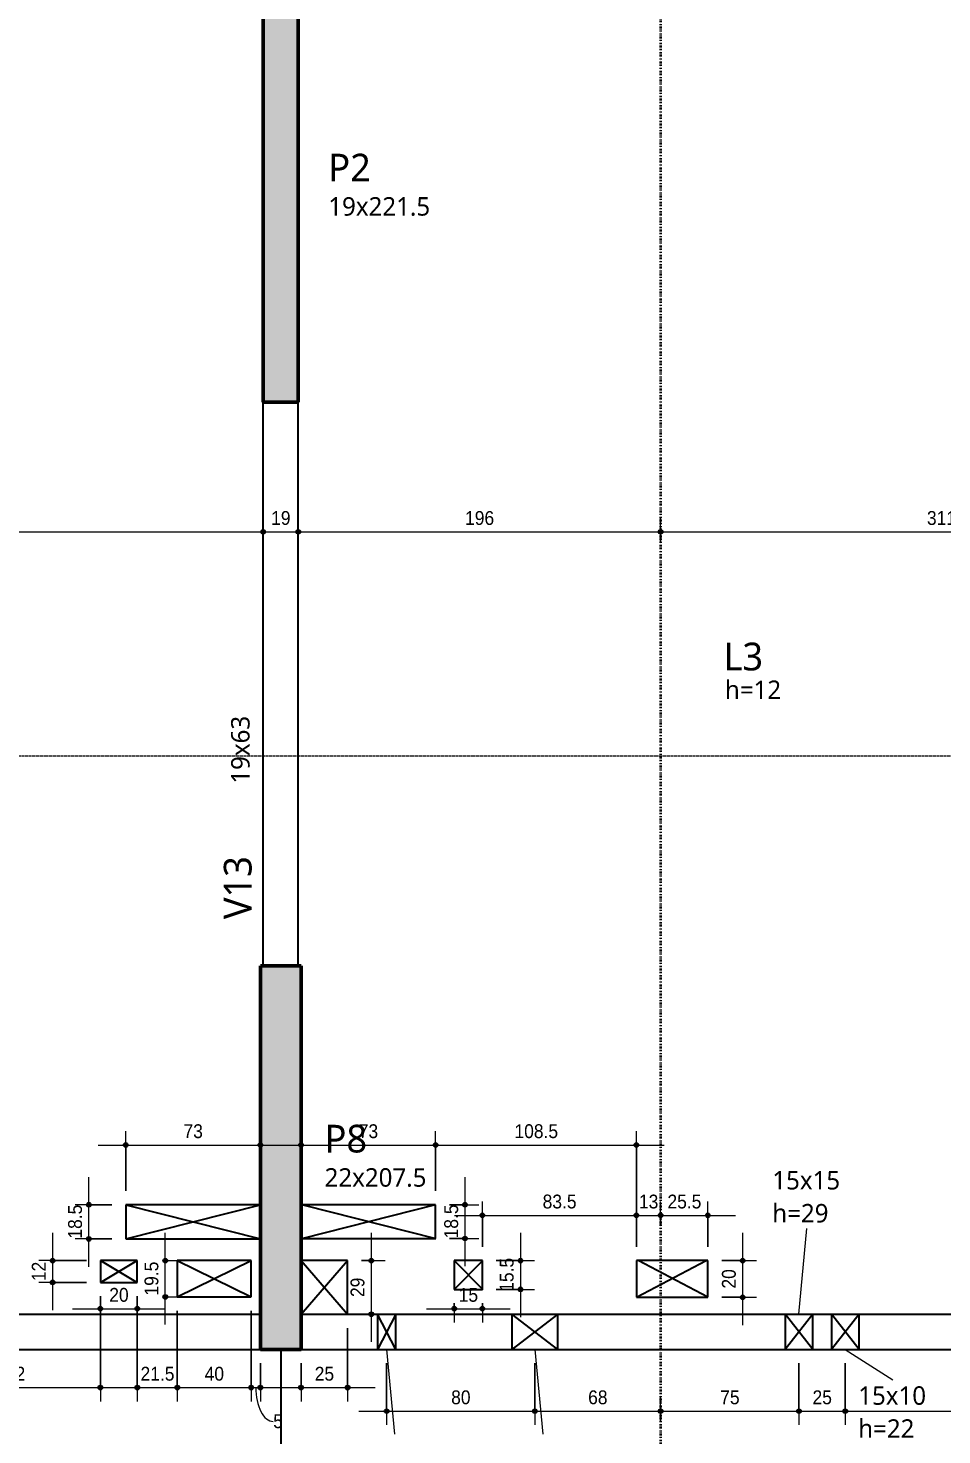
# Model space of a CAD drawing. Header units: centimetres. Extents: x -1984 to 34419, y -3196 to 88064.
# Drawn here: x -1001 to -507, y -73 to 688 of the extents above; entities that cross this region are included whole.
import ezdxf

# ---------------------------------------------------------------- set-up
doc = ezdxf.new("R2010")
doc.units = ezdxf.units.CM
for name, pattern in [('Centro de 6 mm', [1.32, 0.6, -0.24, 0.24, -0.24]), ('Dash dot', [1.5875, 0.635, -0.47625, 0, -0.47625]), ('Traço', [0.635, 0.3175, -0.3175])]:
    doc.linetypes.add(name, pattern=pattern)
for name, color, linetype, lineweight in [('A-ANNO-DIMS', 7, 'Continuous', 9), ('A-ANNO-DIMS-50', 7, 'Continuous', 9), ('A-DETL-THIN', 7, 'Continuous', 25), ('A-FLOR', 7, 'Continuous', 25), ('A-FLOR-IDEN', 7, 'Continuous', 9), ('A-GENM', 7, 'Continuous', 25), ('A-GENM-HDLN', 7, 'Traço', 18), ('A-GENM-IDEN', 7, 'Continuous', 9), ('G-ANNO-SYMB', 7, 'Continuous', 9), ('S-BEAM', 7, 'Continuous', 25), ('S-BEAM-HDLN', 7, 'Traço', 25), ('S-BEAM-IDEN', 7, 'Continuous', 9), ('S-COLS', 7, 'Continuous', 25), ('S-COLS-IDEN', 7, 'Continuous', 9), ('S-GRID', 7, 'Continuous', 9)]:
    doc.layers.add(name, color=color, linetype=linetype, lineweight=lineweight)
doc.styles.add('Arial_1', font='arial.ttf', dxfattribs={"width": 0.9, "height": 7.5})
doc.styles.add('Gadugi', font='gadugi.ttf', dxfattribs={"height": 15})
doc.styles.add('Gadugi_1', font='gadugi.ttf', dxfattribs={"height": 10})
doc.dimstyles.new('PED_1_5mm_ESQ', dxfattribs={"dimscale": 30.48, "dimtxt": 7.651945, "dimasz": 0.328084, "dimexe": 0.246063, "dimexo": 0.246063, "dimgap": 0.049213, "dimtad": 1, "dimdec": 1, "dimrnd": 0.5, "dimdsep": 46, "dimtxsty": 'Arial_1', "dimblk1": 'DOTSMALL', "dimblk2": 'DOTSMALL', "dimsah": 1, "dimcen": 0.09, "dimdle": 0.492126, "dimazin": 0, "dimtfac": 1, "dimtdec": 4, "dimtix": 1, "dimtmove": 0, "dimatfit": 3, "dimfxl": 1, "dimtvp": 1, "dimtolj": 1, "dimtzin": 0, "dimarcsym": 2})
doc.dimstyles.new('PED_1_5mm_ESQ_2', dxfattribs={"dimscale": 30.48, "dimtxt": 7.651945, "dimasz": 0.328084, "dimexe": 0.246063, "dimexo": 0.246063, "dimgap": 0.049213, "dimtad": 1, "dimdec": 1, "dimrnd": 0.5, "dimdsep": 46, "dimtxsty": 'Arial_1', "dimblk1": 'DOTSMALL', "dimblk2": 'DOTSMALL', "dimsah": 1, "dimcen": 0.09, "dimdle": 0.492126, "dimazin": 0, "dimtfac": 1, "dimtdec": 4, "dimtix": 1, "dimtmove": 1, "dimatfit": 3, "dimfxl": 1, "dimtvp": 1, "dimtolj": 1, "dimtzin": 0, "dimarcsym": 2})

# ---------------------------------------------------------------- blocks, each defined once
blk = doc.blocks.new('PED_FURO_RETANGULAR_R04_2020 - 25x15x29-3618377-PL F 001 - FORMA DO 4º PAVIMENTO')
at = {"layer": 'A-GENM-HDLN'}
for p, q in [((-12.5, -9.5), (-12.5, 9.5)), ((-12.49, 9.5), (12.49, -9.5)), ((-12.49, -9.5), (12.49, 9.5)), ((12.5, 9.5), (12.5, -9.5))]:
    blk.add_line(p, q, dxfattribs=at)
blk = doc.blocks.new('PED_FURO_RETANGULAR_R04_2020 - 10x10x22-3536245-PL F 001 - FORMA DO 4º PAVIMENTO')
at = {"layer": 'A-GENM-HDLN'}
for p, q in [((-5, 9.5), (5, -9.5)), ((-5, -9.5), (5, 9.5)), ((-5, -9.5), (-5, 9.5)), ((5, 9.5), (5, -9.5))]:
    blk.add_line(p, q, dxfattribs=at)
blk = doc.blocks.new('PED_FURO_RETANGULAR_R04_2020 - 15x15x29-3491205-PL F 001 - FORMA DO 4º PAVIMENTO')
at = {"layer": 'A-GENM-HDLN'}
for p, q in [((-7.5, 9.5), (7.5, -9.5)), ((-7.5, -9.5), (7.5, 9.5)), ((-7.5, -9.5), (-7.5, 9.5)), ((7.5, 9.5), (7.5, -9.5))]:
    blk.add_line(p, q, dxfattribs=at)
blk = doc.blocks.new('PED_FURO_RETANGULAR_R04_2020 - 15x10x22-3621887-PL F 001 - FORMA DO 4º PAVIMENTO')
at = {"layer": 'A-GENM-HDLN'}
for p, q in [((-7.5, 9.5), (7.5, -9.5)), ((-7.5, -9.5), (7.5, 9.5)), ((-7.5, -9.5), (-7.5, 9.5)), ((7.5, 9.5), (7.5, -9.5))]:
    blk.add_line(p, q, dxfattribs=at)
blk = doc.blocks.new('DIMBLOCK4-PL F 001 - FORMA DO 4º PAVIMENTO')
at = {"layer": 'A-ANNO-DIMS-50'}
h = blk.add_hatch(color=256, dxfattribs=at)
edge = h.paths.add_edge_path(flags=0)
edge.add_arc((-1381.36, 415.54), 1.25, 0, 360)
h = blk.add_hatch(color=256, dxfattribs=at)
edge = h.paths.add_edge_path(flags=0)
edge.add_arc((-873.86, 415.54), 1.25, 0, 360)
for p, q in [((-1381.36, 409.81), (-1381.36, 423.04)), ((-873.86, 409.81), (-873.86, 423.04)), ((-1381.36, 415.54), (-873.86, 415.54)), ((-1381.36, 415.54), (-1381.36, 409.81)), ((-873.86, 415.54), (-873.86, 409.81))]:
    blk.add_line(p, q, dxfattribs=at)
for centre in [(-1381.36, 415.54), (-873.86, 415.54)]:
    blk.add_circle(centre, 1.25, dxfattribs=at)
at = {"layer": 'A-ANNO-DIMS-50', "color": 0, "insert": (-1139.27, 426.78), "char_height": 7.5, "width": 27.9708, "attachment_point": 1, "line_spacing_factor": 0.941778, "style": 'Arial_1'}
blk.add_mtext('507.5', dxfattribs=at)
blk = doc.blocks.new('_DotSmall')
at = {"color": 0, "linetype": 'ByBlock', "const_width": 0.5}
blk.add_lwpolyline([(-0.0625, 0, 1), (0.0625, 0, 1)], format="xyb", close=True, dxfattribs=at)
blk = doc.blocks.new('DIMBLOCK5-PL F 001 - FORMA DO 4º PAVIMENTO')
at = {"layer": 'A-ANNO-DIMS-50'}
h = blk.add_hatch(color=256, dxfattribs=at)
edge = h.paths.add_edge_path(flags=0)
edge.add_arc((-873.86, 415.54), 1.25, 0, 360)
h = blk.add_hatch(color=256, dxfattribs=at)
edge = h.paths.add_edge_path(flags=0)
edge.add_arc((-854.86, 415.54), 1.25, 0, 360)
for p, q in [((-873.86, 409.81), (-873.86, 423.04)), ((-854.86, 409.81), (-854.86, 423.04)), ((-873.86, 415.54), (-854.86, 415.54)), ((-873.86, 415.54), (-873.86, 409.81)), ((-854.86, 415.54), (-854.86, 409.81))]:
    blk.add_line(p, q, dxfattribs=at)
for centre in [(-873.86, 415.54), (-854.86, 415.54)]:
    blk.add_circle(centre, 1.25, dxfattribs=at)
at = {"layer": 'A-ANNO-DIMS-50', "color": 0, "insert": (-869.54, 426.78), "char_height": 7.5, "width": 12.4315, "attachment_point": 1, "line_spacing_factor": 0.941778, "style": 'Arial_1'}
blk.add_mtext('19', dxfattribs=at)
blk = doc.blocks.new('DIMBLOCK6-PL F 001 - FORMA DO 4º PAVIMENTO')
at = {"layer": 'A-ANNO-DIMS-50'}
h = blk.add_hatch(color=256, dxfattribs=at)
edge = h.paths.add_edge_path(flags=0)
edge.add_arc((-854.86, 415.54), 1.25, 0, 360)
h = blk.add_hatch(color=256, dxfattribs=at)
edge = h.paths.add_edge_path(flags=0)
edge.add_arc((-658.86, 415.54), 1.25, 0, 360)
for p, q in [((-854.86, 409.81), (-854.86, 423.04)), ((-658.86, 409.81), (-658.86, 423.04)), ((-854.86, 415.54), (-658.86, 415.54)), ((-854.86, 415.54), (-854.86, 409.81)), ((-658.86, 415.54), (-658.86, 409.81))]:
    blk.add_line(p, q, dxfattribs=at)
for centre in [(-854.86, 415.54), (-658.86, 415.54)]:
    blk.add_circle(centre, 1.25, dxfattribs=at)
at = {"layer": 'A-ANNO-DIMS-50', "color": 0, "insert": (-764.63, 426.78), "char_height": 7.5, "width": 18.6472, "attachment_point": 1, "line_spacing_factor": 0.941778, "style": 'Arial_1'}
blk.add_mtext('196', dxfattribs=at)
blk = doc.blocks.new('DIMBLOCK7-PL F 001 - FORMA DO 4º PAVIMENTO')
at = {"layer": 'A-ANNO-DIMS-50'}
h = blk.add_hatch(color=256, dxfattribs=at)
edge = h.paths.add_edge_path(flags=0)
edge.add_arc((-658.86, 415.54), 1.25, 0, 360)
h = blk.add_hatch(color=256, dxfattribs=at)
edge = h.paths.add_edge_path(flags=0)
edge.add_arc((-347.36, 415.54), 1.25, 0, 360)
for p, q in [((-658.86, 409.81), (-658.86, 423.04)), ((-347.36, 409.81), (-347.36, 423.04)), ((-658.86, 415.54), (-347.36, 415.54)), ((-658.86, 415.54), (-658.86, 409.81)), ((-347.36, 415.54), (-347.36, 409.81))]:
    blk.add_line(p, q, dxfattribs=at)
for centre in [(-658.86, 415.54), (-347.36, 415.54)]:
    blk.add_circle(centre, 1.25, dxfattribs=at)
at = {"layer": 'A-ANNO-DIMS-50', "color": 0, "insert": (-514.77, 426.78), "char_height": 7.5, "width": 27.9708, "attachment_point": 1, "line_spacing_factor": 0.941778, "style": 'Arial_1'}
blk.add_mtext('311.5', dxfattribs=at)
blk = doc.blocks.new('DIMBLOCK76-PL F 001 - FORMA DO 4º PAVIMENTO')
at = {"layer": 'A-ANNO-DIMS-50'}
h = blk.add_hatch(color=256, dxfattribs=at)
edge = h.paths.add_edge_path(flags=0)
edge.add_arc((-948.18, 83.7), 1.25, 0, 360)
h = blk.add_hatch(color=256, dxfattribs=at)
edge = h.paths.add_edge_path(flags=0)
edge.add_arc((-875.36, 83.7), 1.25, 0, 360)
for p, q in [((-948.18, 58.87), (-948.18, 91.2)), ((-875.36, 77.97), (-875.36, 91.2)), ((-963.18, 83.7), (-860.36, 83.7)), ((-948.18, 83.7), (-948.18, 58.87)), ((-875.36, 83.7), (-875.36, 77.97))]:
    blk.add_line(p, q, dxfattribs=at)
for centre in [(-948.18, 83.7), (-875.36, 83.7)]:
    blk.add_circle(centre, 1.25, dxfattribs=at)
at = {"layer": 'A-ANNO-DIMS-50', "color": 0, "insert": (-916.95, 94.94), "char_height": 7.5, "width": 12.4315, "attachment_point": 1, "line_spacing_factor": 0.941778, "style": 'Arial_1'}
blk.add_mtext('73', dxfattribs=at)
blk = doc.blocks.new('DIMBLOCK77-PL F 001 - FORMA DO 4º PAVIMENTO')
at = {"layer": 'A-ANNO-DIMS-50'}
h = blk.add_hatch(color=256, dxfattribs=at)
edge = h.paths.add_edge_path(flags=0)
edge.add_arc((-968.15, 51.37), 1.25, 0, 360)
h = blk.add_hatch(color=256, dxfattribs=at)
edge = h.paths.add_edge_path(flags=0)
edge.add_arc((-968.15, 32.87), 1.25, 0, 360)
for p, q in [((-968.15, 17.87), (-968.15, 66.37)), ((-955.68, 51.37), (-975.65, 51.37)), ((-968.15, 51.37), (-955.68, 51.37)), ((-955.68, 32.87), (-975.65, 32.87)), ((-968.15, 32.87), (-955.68, 32.87))]:
    blk.add_line(p, q, dxfattribs=at)
for centre in [(-968.15, 51.37), (-968.15, 32.87)]:
    blk.add_circle(centre, 1.25, dxfattribs=at)
at = {"layer": 'A-ANNO-DIMS-50', "color": 0, "insert": (-979.38, 33.05), "char_height": 7.5, "width": 21.7551, "attachment_point": 1, "rotation": 90, "line_spacing_factor": 0.941778, "style": 'Arial_1'}
blk.add_mtext('18.5', dxfattribs=at)
blk = doc.blocks.new('DIMBLOCK78-PL F 001 - FORMA DO 4º PAVIMENTO')
at = {"layer": 'A-ANNO-DIMS-50'}
h = blk.add_hatch(color=256, dxfattribs=at)
edge = h.paths.add_edge_path(flags=0)
edge.add_arc((-920.3, -47.56), 1.25, 0, 360)
h = blk.add_hatch(color=256, dxfattribs=at)
edge = h.paths.add_edge_path(flags=0)
edge.add_arc((-880.36, -47.56), 1.25, 0, 360)
for p, q in [((-920.3, -6.01), (-920.3, -55.06)), ((-920.3, -47.56), (-920.3, -6.01)), ((-880.36, -6.01), (-880.36, -55.06)), ((-880.36, -47.56), (-880.36, -6.01)), ((-935.3, -47.56), (-865.36, -47.56))]:
    blk.add_line(p, q, dxfattribs=at)
for centre in [(-920.3, -47.56), (-880.36, -47.56)]:
    blk.add_circle(centre, 1.25, dxfattribs=at)
at = {"layer": 'A-ANNO-DIMS-50', "color": 0, "insert": (-905.51, -36.32), "char_height": 7.5, "width": 12.4315, "attachment_point": 1, "line_spacing_factor": 0.941778, "style": 'Arial_1'}
blk.add_mtext('40', dxfattribs=at)
blk = doc.blocks.new('DIMBLOCK79-PL F 001 - FORMA DO 4º PAVIMENTO')
at = {"layer": 'A-ANNO-DIMS-50'}
h = blk.add_hatch(color=256, dxfattribs=at)
edge = h.paths.add_edge_path(flags=0)
edge.add_arc((-926.82, 21.12), 1.25, 0, 360)
h = blk.add_hatch(color=256, dxfattribs=at)
edge = h.paths.add_edge_path(flags=0)
edge.add_arc((-926.82, 1.49), 1.25, 0, 360)
for p, q in [((-926.82, -13.51), (-926.82, 36.12)), ((-927.8, 21.12), (-919.32, 21.12)), ((-926.82, 21.12), (-927.8, 21.12)), ((-927.8, 1.49), (-919.32, 1.49)), ((-926.82, 1.49), (-927.8, 1.49))]:
    blk.add_line(p, q, dxfattribs=at)
for centre in [(-926.82, 21.12), (-926.82, 1.49)]:
    blk.add_circle(centre, 1.25, dxfattribs=at)
at = {"layer": 'A-ANNO-DIMS-50', "color": 0, "insert": (-938.05, 2.24), "char_height": 7.5, "width": 21.7551, "attachment_point": 1, "rotation": 90, "line_spacing_factor": 0.941778, "style": 'Arial_1'}
blk.add_mtext('19.5', dxfattribs=at)
blk = doc.blocks.new('DIMBLOCK80-PL F 001 - FORMA DO 4º PAVIMENTO')
at = {"layer": 'A-ANNO-DIMS-50'}
h = blk.add_hatch(color=256, dxfattribs=at)
edge = h.paths.add_edge_path(flags=0)
edge.add_arc((-961.94, -4.87), 1.25, 0, 360)
h = blk.add_hatch(color=256, dxfattribs=at)
edge = h.paths.add_edge_path(flags=0)
edge.add_arc((-941.95, -4.87), 1.25, 0, 360)
for p, q in [((-961.94, 1.83), (-961.94, -12.37)), ((-961.94, -4.87), (-961.94, 1.83)), ((-941.95, 1.83), (-941.95, -12.37)), ((-941.95, -4.87), (-941.95, 1.83)), ((-976.94, -4.87), (-926.95, -4.87))]:
    blk.add_line(p, q, dxfattribs=at)
for centre in [(-961.94, -4.87), (-941.95, -4.87)]:
    blk.add_circle(centre, 1.25, dxfattribs=at)
at = {"layer": 'A-ANNO-DIMS-50', "color": 0, "insert": (-957.12, 6.37), "char_height": 7.5, "width": 12.4315, "attachment_point": 1, "line_spacing_factor": 0.941778, "style": 'Arial_1'}
blk.add_mtext('20', dxfattribs=at)
blk = doc.blocks.new('DIMBLOCK81-PL F 001 - FORMA DO 4º PAVIMENTO')
at = {"layer": 'A-ANNO-DIMS-50'}
h = blk.add_hatch(color=256, dxfattribs=at)
edge = h.paths.add_edge_path(flags=0)
edge.add_arc((-987.77, 21.12), 1.25, 0, 360)
h = blk.add_hatch(color=256, dxfattribs=at)
edge = h.paths.add_edge_path(flags=0)
edge.add_arc((-987.77, 9.33), 1.25, 0, 360)
for p, q in [((-987.77, 36.12), (-987.77, -5.67)), ((-969.44, 21.12), (-995.27, 21.12)), ((-987.77, 21.12), (-969.44, 21.12)), ((-969.44, 9.33), (-995.27, 9.33)), ((-987.77, 9.33), (-969.44, 9.33))]:
    blk.add_line(p, q, dxfattribs=at)
for centre in [(-987.77, 21.12), (-987.77, 9.33)]:
    blk.add_circle(centre, 1.25, dxfattribs=at)
at = {"layer": 'A-ANNO-DIMS-50', "color": 0, "insert": (-999.01, 10.05), "char_height": 7.5, "width": 12.4315, "attachment_point": 1, "rotation": 90, "line_spacing_factor": 0.941778, "style": 'Arial_1'}
blk.add_mtext('12', dxfattribs=at)
blk = doc.blocks.new('DIMBLOCK82-PL F 001 - FORMA DO 4º PAVIMENTO')
at = {"layer": 'A-ANNO-DIMS-50'}
h = blk.add_hatch(color=256, dxfattribs=at)
edge = h.paths.add_edge_path(flags=0)
edge.add_arc((-880.36, -47.56), 1.25, 0, 360)
h = blk.add_hatch(color=256, dxfattribs=at)
edge = h.paths.add_edge_path(flags=0)
edge.add_arc((-875.36, -47.56), 1.25, 0, 360)
for p, q in [((-880.36, -6.01), (-880.36, -55.06)), ((-880.36, -47.56), (-880.36, -6.01)), ((-875.36, -34.37), (-875.36, -55.06)), ((-875.36, -47.56), (-875.36, -34.37)), ((-895.36, -47.56), (-860.36, -47.56))]:
    blk.add_line(p, q, dxfattribs=at)
for centre in [(-880.36, -47.56), (-875.36, -47.56)]:
    blk.add_circle(centre, 1.25, dxfattribs=at)
blk.add_ellipse((-868.42, -47.56), major_axis=(0, 18.31), ratio=0.515739, start_param=1.570796, end_param=3.141593, dxfattribs=at)
at = {"layer": 'A-ANNO-DIMS-50', "color": 0, "insert": (-868.42, -62.02), "char_height": 7.5, "width": 6.2157, "attachment_point": 1, "line_spacing_factor": 0.941778, "style": 'Arial_1'}
blk.add_mtext('5', dxfattribs=at)
blk = doc.blocks.new('DIMBLOCK83-PL F 001 - FORMA DO 4º PAVIMENTO')
at = {"layer": 'A-ANNO-DIMS-50'}
h = blk.add_hatch(color=256, dxfattribs=at)
edge = h.paths.add_edge_path(flags=0)
edge.add_arc((-941.95, -47.56), 1.25, 0, 360)
h = blk.add_hatch(color=256, dxfattribs=at)
edge = h.paths.add_edge_path(flags=0)
edge.add_arc((-920.3, -47.56), 1.25, 0, 360)
for p, q in [((-941.95, 1.83), (-941.95, -55.06)), ((-941.95, -47.56), (-941.95, 1.83)), ((-920.3, -6.01), (-920.3, -55.06)), ((-920.3, -47.56), (-920.3, -6.01)), ((-956.95, -47.56), (-905.3, -47.56))]:
    blk.add_line(p, q, dxfattribs=at)
for centre in [(-941.95, -47.56), (-920.3, -47.56)]:
    blk.add_circle(centre, 1.25, dxfattribs=at)
at = {"layer": 'A-ANNO-DIMS-50', "color": 0, "insert": (-940.19, -36.32), "char_height": 7.5, "width": 21.7551, "attachment_point": 1, "line_spacing_factor": 0.941778, "style": 'Arial_1'}
blk.add_mtext('21.5', dxfattribs=at)
blk = doc.blocks.new('DIMBLOCK84-PL F 001 - FORMA DO 4º PAVIMENTO')
at = {"layer": 'A-ANNO-DIMS-50'}
h = blk.add_hatch(color=256, dxfattribs=at)
edge = h.paths.add_edge_path(flags=0)
edge.add_arc((-1053.83, -47.56), 1.25, 0, 360)
h = blk.add_hatch(color=256, dxfattribs=at)
edge = h.paths.add_edge_path(flags=0)
edge.add_arc((-961.94, -47.56), 1.25, 0, 360)
for p, q in [((-961.94, 1.83), (-961.94, -55.06)), ((-961.94, -47.56), (-961.94, 1.83)), ((-1053.83, -1.92), (-1053.83, -55.06)), ((-1053.83, -47.56), (-1053.83, -1.92)), ((-1068.83, -47.56), (-946.94, -47.56))]:
    blk.add_line(p, q, dxfattribs=at)
for centre in [(-1053.83, -47.56), (-961.94, -47.56)]:
    blk.add_circle(centre, 1.25, dxfattribs=at)
at = {"layer": 'A-ANNO-DIMS-50', "color": 0, "insert": (-1013.07, -36.32), "char_height": 7.5, "width": 12.4315, "attachment_point": 1, "line_spacing_factor": 0.941778, "style": 'Arial_1'}
blk.add_mtext('92', dxfattribs=at)
blk = doc.blocks.new('DIMBLOCK88-PL F 001 - FORMA DO 4º PAVIMENTO')
at = {"layer": 'A-ANNO-DIMS-50'}
h = blk.add_hatch(color=256, dxfattribs=at)
edge = h.paths.add_edge_path(flags=0)
edge.add_arc((-853.36, 83.7), 1.25, 0, 360)
h = blk.add_hatch(color=256, dxfattribs=at)
edge = h.paths.add_edge_path(flags=0)
edge.add_arc((-780.56, 83.7), 1.25, 0, 360)
for p, q in [((-853.36, 77.97), (-853.36, 91.2)), ((-780.56, 58.87), (-780.56, 91.2)), ((-868.36, 83.7), (-765.56, 83.7)), ((-853.36, 83.7), (-853.36, 77.97)), ((-780.56, 83.7), (-780.56, 58.87))]:
    blk.add_line(p, q, dxfattribs=at)
for centre in [(-853.36, 83.7), (-780.56, 83.7)]:
    blk.add_circle(centre, 1.25, dxfattribs=at)
at = {"layer": 'A-ANNO-DIMS-50', "color": 0, "insert": (-822.14, 94.94), "char_height": 7.5, "width": 12.4315, "attachment_point": 1, "line_spacing_factor": 0.941778, "style": 'Arial_1'}
blk.add_mtext('73', dxfattribs=at)
blk = doc.blocks.new('DIMBLOCK89-PL F 001 - FORMA DO 4º PAVIMENTO')
at = {"layer": 'A-ANNO-DIMS-50'}
h = blk.add_hatch(color=256, dxfattribs=at)
edge = h.paths.add_edge_path(flags=0)
edge.add_arc((-764.65, 51.37), 1.25, 0, 360)
h = blk.add_hatch(color=256, dxfattribs=at)
edge = h.paths.add_edge_path(flags=0)
edge.add_arc((-764.65, 33.12), 1.25, 0, 360)
for p, q in [((-764.65, 18.12), (-764.65, 66.37)), ((-773.06, 51.37), (-757.15, 51.37)), ((-764.65, 51.37), (-773.06, 51.37)), ((-773.06, 33.12), (-757.15, 33.12)), ((-764.65, 33.12), (-773.06, 33.12))]:
    blk.add_line(p, q, dxfattribs=at)
for centre in [(-764.65, 51.37), (-764.65, 33.12)]:
    blk.add_circle(centre, 1.25, dxfattribs=at)
at = {"layer": 'A-ANNO-DIMS-50', "color": 0, "insert": (-775.89, 33.18), "char_height": 7.5, "width": 21.7551, "attachment_point": 1, "rotation": 90, "line_spacing_factor": 0.941778, "style": 'Arial_1'}
blk.add_mtext('18.5', dxfattribs=at)
blk = doc.blocks.new('DIMBLOCK90-PL F 001 - FORMA DO 4º PAVIMENTO')
at = {"layer": 'A-ANNO-DIMS-50'}
h = blk.add_hatch(color=256, dxfattribs=at)
edge = h.paths.add_edge_path(flags=0)
edge.add_arc((-734.65, 21.12), 1.25, 0, 360)
h = blk.add_hatch(color=256, dxfattribs=at)
edge = h.paths.add_edge_path(flags=0)
edge.add_arc((-734.65, 5.58), 1.25, 0, 360)
for p, q in [((-734.65, 36.12), (-734.65, -9.42)), ((-747.78, 21.12), (-727.15, 21.12)), ((-734.65, 21.12), (-747.78, 21.12)), ((-747.78, 5.58), (-727.15, 5.58)), ((-734.65, 5.58), (-747.78, 5.58))]:
    blk.add_line(p, q, dxfattribs=at)
for centre in [(-734.65, 21.12), (-734.65, 5.58)]:
    blk.add_circle(centre, 1.25, dxfattribs=at)
at = {"layer": 'A-ANNO-DIMS-50', "color": 0, "insert": (-745.89, 4.28), "char_height": 7.5, "width": 21.7551, "attachment_point": 1, "rotation": 90, "line_spacing_factor": 0.941778, "style": 'Arial_1'}
blk.add_mtext('15.5', dxfattribs=at)
blk = doc.blocks.new('DIMBLOCK91-PL F 001 - FORMA DO 4º PAVIMENTO')
at = {"layer": 'A-ANNO-DIMS-50'}
h = blk.add_hatch(color=256, dxfattribs=at)
edge = h.paths.add_edge_path(flags=0)
edge.add_arc((-770.5, -4.87), 1.25, 0, 360)
h = blk.add_hatch(color=256, dxfattribs=at)
edge = h.paths.add_edge_path(flags=0)
edge.add_arc((-755.28, -4.87), 1.25, 0, 360)
for p, q in [((-785.5, -4.87), (-740.28, -4.87)), ((-770.5, -1.92), (-770.5, -12.37)), ((-770.5, -4.87), (-770.5, -1.92)), ((-755.28, -1.92), (-755.28, -12.37)), ((-755.28, -4.87), (-755.28, -1.92))]:
    blk.add_line(p, q, dxfattribs=at)
for centre in [(-770.5, -4.87), (-755.28, -4.87)]:
    blk.add_circle(centre, 1.25, dxfattribs=at)
at = {"layer": 'A-ANNO-DIMS-50', "color": 0, "insert": (-768.07, 6.37), "char_height": 7.5, "width": 12.4315, "attachment_point": 1, "line_spacing_factor": 0.941778, "style": 'Arial_1'}
blk.add_mtext('15', dxfattribs=at)
blk = doc.blocks.new('DIMBLOCK92-PL F 001 - FORMA DO 4º PAVIMENTO')
at = {"layer": 'A-ANNO-DIMS-50'}
h = blk.add_hatch(color=256, dxfattribs=at)
edge = h.paths.add_edge_path(flags=0)
edge.add_arc((-671.93, 45.64), 1.25, 0, 360)
h = blk.add_hatch(color=256, dxfattribs=at)
edge = h.paths.add_edge_path(flags=0)
edge.add_arc((-658.86, 45.64), 1.25, 0, 360)
for p, q in [((-671.93, 28.62), (-671.93, 53.14)), ((-658.86, 39.91), (-658.86, 53.14)), ((-686.93, 45.64), (-658.86, 45.64)), ((-671.93, 45.64), (-671.93, 28.62)), ((-658.86, 45.64), (-658.86, 39.91))]:
    blk.add_line(p, q, dxfattribs=at)
for centre in [(-671.93, 45.64), (-658.86, 45.64)]:
    blk.add_circle(centre, 1.25, dxfattribs=at)
at = {"layer": 'A-ANNO-DIMS-50', "color": 0, "insert": (-670.57, 56.87), "char_height": 7.5, "width": 12.4315, "attachment_point": 1, "line_spacing_factor": 0.941778, "style": 'Arial_1'}
blk.add_mtext('13', dxfattribs=at)
blk = doc.blocks.new('DIMBLOCK93-PL F 001 - FORMA DO 4º PAVIMENTO')
at = {"layer": 'A-ANNO-DIMS-50'}
h = blk.add_hatch(color=256, dxfattribs=at)
edge = h.paths.add_edge_path(flags=0)
edge.add_arc((-658.86, 45.64), 1.25, 0, 360)
h = blk.add_hatch(color=256, dxfattribs=at)
edge = h.paths.add_edge_path(flags=0)
edge.add_arc((-633.29, 45.64), 1.25, 0, 360)
for p, q in [((-658.86, 39.91), (-658.86, 53.14)), ((-633.29, 28.62), (-633.29, 53.14)), ((-658.86, 45.64), (-618.29, 45.64)), ((-658.86, 45.64), (-658.86, 39.91)), ((-633.29, 45.64), (-633.29, 28.62))]:
    blk.add_line(p, q, dxfattribs=at)
for centre in [(-658.86, 45.64), (-633.29, 45.64)]:
    blk.add_circle(centre, 1.25, dxfattribs=at)
at = {"layer": 'A-ANNO-DIMS-50', "color": 0, "insert": (-655.14, 56.87), "char_height": 7.5, "width": 21.7551, "attachment_point": 1, "line_spacing_factor": 0.941778, "style": 'Arial_1'}
blk.add_mtext('25.5', dxfattribs=at)
blk = doc.blocks.new('DIMBLOCK94-PL F 001 - FORMA DO 4º PAVIMENTO')
at = {"layer": 'A-ANNO-DIMS-50'}
h = blk.add_hatch(color=256, dxfattribs=at)
edge = h.paths.add_edge_path(flags=0)
edge.add_arc((-614.45, 21.12), 1.25, 0, 360)
h = blk.add_hatch(color=256, dxfattribs=at)
edge = h.paths.add_edge_path(flags=0)
edge.add_arc((-614.45, 1.28), 1.25, 0, 360)
for p, q in [((-614.45, -13.72), (-614.45, 36.12)), ((-625.79, 21.12), (-606.95, 21.12)), ((-614.45, 21.12), (-625.79, 21.12)), ((-625.79, 1.28), (-606.95, 1.28)), ((-614.45, 1.28), (-625.79, 1.28))]:
    blk.add_line(p, q, dxfattribs=at)
for centre in [(-614.45, 21.12), (-614.45, 1.28)]:
    blk.add_circle(centre, 1.25, dxfattribs=at)
at = {"layer": 'A-ANNO-DIMS-50', "color": 0, "insert": (-625.69, 6.02), "char_height": 7.5, "width": 12.4315, "attachment_point": 1, "rotation": 90, "line_spacing_factor": 0.941778, "style": 'Arial_1'}
blk.add_mtext('20', dxfattribs=at)
blk = doc.blocks.new('DIMBLOCK95-PL F 001 - FORMA DO 4º PAVIMENTO')
at = {"layer": 'A-ANNO-DIMS-50'}
h = blk.add_hatch(color=256, dxfattribs=at)
edge = h.paths.add_edge_path(flags=0)
edge.add_arc((-853.36, -47.56), 1.25, 0, 360)
h = blk.add_hatch(color=256, dxfattribs=at)
edge = h.paths.add_edge_path(flags=0)
edge.add_arc((-828.2, -47.56), 1.25, 0, 360)
for p, q in [((-828.2, -15.38), (-828.2, -55.06)), ((-828.2, -47.56), (-828.2, -15.38)), ((-853.36, -34.37), (-853.36, -55.06)), ((-853.36, -47.56), (-853.36, -34.37)), ((-868.36, -47.56), (-813.2, -47.56))]:
    blk.add_line(p, q, dxfattribs=at)
for centre in [(-853.36, -47.56), (-828.2, -47.56)]:
    blk.add_circle(centre, 1.25, dxfattribs=at)
at = {"layer": 'A-ANNO-DIMS-50', "color": 0, "insert": (-845.96, -36.32), "char_height": 7.5, "width": 12.4315, "attachment_point": 1, "line_spacing_factor": 0.941778, "style": 'Arial_1'}
blk.add_mtext('25', dxfattribs=at)
blk = doc.blocks.new('DIMBLOCK96-PL F 001 - FORMA DO 4º PAVIMENTO')
at = {"layer": 'A-ANNO-DIMS-50'}
h = blk.add_hatch(color=256, dxfattribs=at)
edge = h.paths.add_edge_path(flags=0)
edge.add_arc((-815.36, 21.12), 1.25, 0, 360)
h = blk.add_hatch(color=256, dxfattribs=at)
edge = h.paths.add_edge_path(flags=0)
edge.add_arc((-815.36, -7.88), 1.25, 0, 360)
for p, q in [((-815.36, 36.12), (-815.36, -22.88)), ((-820.7, 21.12), (-807.86, 21.12)), ((-815.36, 21.12), (-820.7, 21.12)), ((-821.09, -7.88), (-807.86, -7.88)), ((-815.36, -7.88), (-821.09, -7.88))]:
    blk.add_line(p, q, dxfattribs=at)
for centre in [(-815.36, 21.12), (-815.36, -7.88)]:
    blk.add_circle(centre, 1.25, dxfattribs=at)
at = {"layer": 'A-ANNO-DIMS-50', "color": 0, "insert": (-826.59, 1.44), "char_height": 7.5, "width": 12.4315, "attachment_point": 1, "rotation": 90, "line_spacing_factor": 0.941778, "style": 'Arial_1'}
blk.add_mtext('29', dxfattribs=at)
blk = doc.blocks.new('DIMBLOCK97-PL F 001 - FORMA DO 4º PAVIMENTO')
at = {"layer": 'A-ANNO-DIMS-50'}
h = blk.add_hatch(color=256, dxfattribs=at)
edge = h.paths.add_edge_path(flags=0)
edge.add_arc((-780.56, 83.7), 1.25, 0, 360)
h = blk.add_hatch(color=256, dxfattribs=at)
edge = h.paths.add_edge_path(flags=0)
edge.add_arc((-671.93, 83.7), 1.25, 0, 360)
for p, q in [((-780.56, 58.87), (-780.56, 91.2)), ((-671.93, 28.62), (-671.93, 91.2)), ((-795.56, 83.7), (-656.93, 83.7)), ((-780.56, 83.7), (-780.56, 58.87)), ((-671.93, 83.7), (-671.93, 28.62))]:
    blk.add_line(p, q, dxfattribs=at)
for centre in [(-780.56, 83.7), (-671.93, 83.7)]:
    blk.add_circle(centre, 1.25, dxfattribs=at)
at = {"layer": 'A-ANNO-DIMS-50', "color": 0, "insert": (-737.9, 94.94), "char_height": 7.5, "width": 27.9708, "attachment_point": 1, "line_spacing_factor": 0.941778, "style": 'Arial_1'}
blk.add_mtext('108.5', dxfattribs=at)
blk = doc.blocks.new('DIMBLOCK98-PL F 001 - FORMA DO 4º PAVIMENTO')
at = {"layer": 'A-ANNO-DIMS-50'}
h = blk.add_hatch(color=256, dxfattribs=at)
edge = h.paths.add_edge_path(flags=0)
edge.add_arc((-755.28, 45.64), 1.25, 0, 360)
h = blk.add_hatch(color=256, dxfattribs=at)
edge = h.paths.add_edge_path(flags=0)
edge.add_arc((-671.93, 45.64), 1.25, 0, 360)
for p, q in [((-755.28, 28.62), (-755.28, 53.14)), ((-671.93, 28.62), (-671.93, 53.14)), ((-770.28, 45.64), (-656.93, 45.64)), ((-755.28, 45.64), (-755.28, 28.62)), ((-671.93, 45.64), (-671.93, 28.62))]:
    blk.add_line(p, q, dxfattribs=at)
for centre in [(-755.28, 45.64), (-671.93, 45.64)]:
    blk.add_circle(centre, 1.25, dxfattribs=at)
at = {"layer": 'A-ANNO-DIMS-50', "color": 0, "insert": (-722.67, 56.87), "char_height": 7.5, "width": 21.7551, "attachment_point": 1, "line_spacing_factor": 0.941778, "style": 'Arial_1'}
blk.add_mtext('83.5', dxfattribs=at)
blk = doc.blocks.new('DIMBLOCK227-PL F 001 - FORMA DO 4º PAVIMENTO')
at = {"layer": 'A-ANNO-DIMS-50'}
h = blk.add_hatch(color=256, dxfattribs=at)
edge = h.paths.add_edge_path(flags=0)
edge.add_arc((-807.06, -60.31), 1.25, 0, 360)
h = blk.add_hatch(color=256, dxfattribs=at)
edge = h.paths.add_edge_path(flags=0)
edge.add_arc((-726.88, -60.31), 1.25, 0, 360)
for p, q in [((-807.06, -34.38), (-807.06, -67.81)), ((-807.06, -60.31), (-807.06, -34.38)), ((-726.88, -34.38), (-726.88, -67.81)), ((-726.88, -60.31), (-726.88, -34.38)), ((-822.06, -60.31), (-726.88, -60.31))]:
    blk.add_line(p, q, dxfattribs=at)
for centre in [(-807.06, -60.31), (-726.88, -60.31)]:
    blk.add_circle(centre, 1.25, dxfattribs=at)
at = {"layer": 'A-ANNO-DIMS-50', "color": 0, "insert": (-772.15, -49.07), "char_height": 7.5, "width": 12.4315, "attachment_point": 1, "line_spacing_factor": 0.941778, "style": 'Arial_1'}
blk.add_mtext('80', dxfattribs=at)
blk = doc.blocks.new('DIMBLOCK228-PL F 001 - FORMA DO 4º PAVIMENTO')
at = {"layer": 'A-ANNO-DIMS-50'}
h = blk.add_hatch(color=256, dxfattribs=at)
edge = h.paths.add_edge_path(flags=0)
edge.add_arc((-726.88, -60.31), 1.25, 0, 360)
h = blk.add_hatch(color=256, dxfattribs=at)
edge = h.paths.add_edge_path(flags=0)
edge.add_arc((-658.86, -60.31), 1.25, 0, 360)
for p, q in [((-726.88, -34.38), (-726.88, -67.81)), ((-726.88, -60.31), (-726.88, -34.38)), ((-658.86, -66.04), (-658.86, -52.81)), ((-726.88, -60.31), (-658.86, -60.31)), ((-658.86, -60.31), (-658.86, -66.04))]:
    blk.add_line(p, q, dxfattribs=at)
for centre in [(-726.88, -60.31), (-658.86, -60.31)]:
    blk.add_circle(centre, 1.25, dxfattribs=at)
at = {"layer": 'A-ANNO-DIMS-50', "color": 0, "insert": (-698.05, -49.07), "char_height": 7.5, "width": 12.4315, "attachment_point": 1, "line_spacing_factor": 0.941778, "style": 'Arial_1'}
blk.add_mtext('68', dxfattribs=at)
blk = doc.blocks.new('DIMBLOCK229-PL F 001 - FORMA DO 4º PAVIMENTO')
at = {"layer": 'A-ANNO-DIMS-50'}
h = blk.add_hatch(color=256, dxfattribs=at)
edge = h.paths.add_edge_path(flags=0)
edge.add_arc((-658.86, -60.31), 1.25, 0, 360)
h = blk.add_hatch(color=256, dxfattribs=at)
edge = h.paths.add_edge_path(flags=0)
edge.add_arc((-583.98, -60.31), 1.25, 0, 360)
for p, q in [((-583.98, -34.38), (-583.98, -67.81)), ((-583.98, -60.31), (-583.98, -34.38)), ((-658.86, -66.04), (-658.86, -52.81)), ((-658.86, -60.31), (-583.98, -60.31)), ((-658.86, -60.31), (-658.86, -66.04))]:
    blk.add_line(p, q, dxfattribs=at)
for centre in [(-658.86, -60.31), (-583.98, -60.31)]:
    blk.add_circle(centre, 1.25, dxfattribs=at)
at = {"layer": 'A-ANNO-DIMS-50', "color": 0, "insert": (-626.6, -49.07), "char_height": 7.5, "width": 12.4315, "attachment_point": 1, "line_spacing_factor": 0.941778, "style": 'Arial_1'}
blk.add_mtext('75', dxfattribs=at)
blk = doc.blocks.new('DIMBLOCK230-PL F 001 - FORMA DO 4º PAVIMENTO')
at = {"layer": 'A-ANNO-DIMS-50'}
h = blk.add_hatch(color=256, dxfattribs=at)
edge = h.paths.add_edge_path(flags=0)
edge.add_arc((-583.98, -60.31), 1.25, 0, 360)
h = blk.add_hatch(color=256, dxfattribs=at)
edge = h.paths.add_edge_path(flags=0)
edge.add_arc((-558.98, -60.31), 1.25, 0, 360)
for p, q in [((-583.98, -34.38), (-583.98, -67.81)), ((-583.98, -60.31), (-583.98, -34.38)), ((-558.98, -34.38), (-558.98, -67.81)), ((-558.98, -60.31), (-558.98, -34.38)), ((-583.98, -60.31), (-558.98, -60.31))]:
    blk.add_line(p, q, dxfattribs=at)
for centre in [(-583.98, -60.31), (-558.98, -60.31)]:
    blk.add_circle(centre, 1.25, dxfattribs=at)
at = {"layer": 'A-ANNO-DIMS-50', "color": 0, "insert": (-576.66, -49.07), "char_height": 7.5, "width": 12.4315, "attachment_point": 1, "line_spacing_factor": 0.941778, "style": 'Arial_1'}
blk.add_mtext('25', dxfattribs=at)
blk = doc.blocks.new('DIMBLOCK231-PL F 001 - FORMA DO 4º PAVIMENTO')
at = {"layer": 'A-ANNO-DIMS-50'}
h = blk.add_hatch(color=256, dxfattribs=at)
edge = h.paths.add_edge_path(flags=0)
edge.add_arc((-558.98, -60.31), 1.25, 0, 360)
h = blk.add_hatch(color=256, dxfattribs=at)
edge = h.paths.add_edge_path(flags=0)
edge.add_arc((-347.36, -60.31), 1.25, 0, 360)
for p, q in [((-558.98, -34.38), (-558.98, -67.81)), ((-558.98, -60.31), (-558.98, -34.38)), ((-347.36, -34.38), (-347.36, -67.81)), ((-347.36, -60.31), (-347.36, -34.38)), ((-558.98, -60.31), (-332.36, -60.31))]:
    blk.add_line(p, q, dxfattribs=at)
for centre in [(-558.98, -60.31), (-347.36, -60.31)]:
    blk.add_circle(centre, 1.25, dxfattribs=at)
at = {"layer": 'A-ANNO-DIMS-50', "color": 0, "insert": (-464.83, -49.07), "char_height": 7.5, "width": 27.9708, "attachment_point": 1, "line_spacing_factor": 0.941778, "style": 'Arial_1'}
blk.add_mtext('211.5', dxfattribs=at)

msp = doc.modelspace()

# ---------------------------------------------------------------- hatches: boundary and pattern name
at = {"layer": 'S-COLS', "true_color": 0x808080}
for points in [[(-854.86, 485.65), (-854.86, 707.12), (-873.86, 707.12), (-873.86, 485.65)], [(-853.36, -26.87), (-853.36, 180.63), (-875.36, 180.63), (-875.36, -26.87)]]:
    msp.add_hatch(color=8, dxfattribs=at).paths.add_polyline_path(points, flags=0)

# ---------------------------------------------------------------- linework, layer by layer
at = {"layer": 'A-DETL-THIN'}
for p, q in [((-948.18, 51.37), (-875.36, 32.87)), ((-948.18, 32.87), (-875.36, 51.37)), ((-780.56, 51.37), (-852.39, 33.12)), ((-852.36, 51.37), (-780.53, 33.12)), ((-961.94, 21.12), (-941.95, 9.33)), ((-961.94, 9.33), (-941.95, 21.12)), ((-920.3, 21.12), (-880.36, 1.49)), ((-920.3, 1.49), (-880.36, 21.12)), ((-853.36, 21.12), (-828.2, -7.88)), ((-853.36, -7.88), (-828.2, 21.12)), ((-770.5, 21.12), (-754.96, 5.58)), ((-770.5, 5.58), (-754.96, 21.12)), ((-671.93, 1.28), (-634.23, 21.12)), ((-633.29, 1.28), (-670.99, 21.12)), ((-802.06, -26.88), (-812.06, -7.88)), ((-802.06, -7.88), (-812.06, -26.88)), ((-714.38, -26.88), (-739.38, -7.88)), ((-714.38, -7.88), (-739.38, -26.88)), ((-576.48, -26.88), (-591.48, -7.88)), ((-576.48, -7.88), (-591.48, -26.88)), ((-551.48, -26.88), (-566.48, -7.88)), ((-551.48, -7.88), (-566.48, -26.88))]:
    msp.add_line(p, q, dxfattribs=at)
at = {"layer": 'A-DETL-THIN', "color": 7, "true_color": 0xffffff}
msp.add_line((-864.36, -26.87), (-864.36, -180.87), dxfattribs=at)
at = {"layer": 'A-FLOR'}
for p, q in [((-873.86, 180.65), (-875.36, 180.65)), ((-853.36, 180.65), (-854.86, 180.65)), ((-875.36, 51.37), (-948.18, 51.37)), ((-948.18, 51.37), (-948.18, 32.87)), ((-780.56, 51.37), (-853.36, 51.37)), ((-780.56, 33.12), (-780.56, 51.37)), ((-948.18, 32.87), (-875.36, 32.87)), ((-853.36, 33.12), (-780.56, 33.12)), ((-961.94, 21.12), (-961.94, 9.33)), ((-941.95, 21.12), (-961.94, 21.12)), ((-941.95, 9.33), (-941.95, 21.12)), ((-880.36, 21.12), (-920.3, 21.12)), ((-920.3, 21.12), (-920.3, 1.49)), ((-880.36, 1.49), (-880.36, 21.12)), ((-828.2, 21.12), (-853.36, 21.12)), ((-828.2, -7.88), (-828.2, 21.12)), ((-755.28, 21.12), (-770.5, 21.12)), ((-770.5, 21.12), (-770.5, 5.58)), ((-755.28, 5.58), (-755.28, 21.12)), ((-633.29, 21.12), (-671.93, 21.12)), ((-671.93, 21.12), (-671.93, 1.28)), ((-633.29, 1.28), (-633.29, 21.12)), ((-961.94, 9.33), (-941.95, 9.33)), ((-920.3, 1.49), (-880.36, 1.49)), ((-770.5, 5.58), (-755.28, 5.58)), ((-671.93, 1.28), (-633.29, 1.28)), ((-875.36, -26.88), (-853.36, -26.88))]:
    msp.add_line(p, q, dxfattribs=at)
at = {"layer": 'A-GENM-IDEN'}
for p, q in [((-583.98, -7.88), (-579.73, 38.51)), ((-807.06, -26.88), (-802.81, -72.78)), ((-726.88, -26.88), (-722.63, -72.78)), ((-558.98, -26.88), (-533.24, -43.31))]:
    msp.add_line(p, q, dxfattribs=at)
at = {"layer": 'G-ANNO-SYMB', "linetype": 'Centro de 6 mm'}
msp.add_line((-1848.98, 294.37), (1444.72, 294.37), dxfattribs=at)
at = {"layer": 'S-BEAM'}
for p, q in [((-873.86, 180.63), (-873.86, 485.65)), ((-854.86, 180.63), (-854.86, 485.65)), ((-1381.36, -7.88), (-875.36, -7.88)), ((-853.36, -7.88), (-347.36, -7.88)), ((-1381.36, -26.88), (-875.36, -26.88)), ((-853.36, -26.88), (-347.36, -26.88))]:
    msp.add_line(p, q, dxfattribs=at)
at = {"layer": 'S-BEAM-HDLN', "linetype": 'Continuous'}
for p, q in [((-812.06, -7.88), (-812.06, -26.88)), ((-802.06, -26.88), (-802.06, -7.88)), ((-739.38, -7.88), (-739.38, -26.88)), ((-714.38, -26.88), (-714.38, -7.88)), ((-591.48, -7.88), (-591.48, -26.88)), ((-576.48, -26.88), (-576.48, -7.88)), ((-566.48, -7.88), (-566.48, -26.88)), ((-551.48, -26.88), (-551.48, -7.88)), ((-875.36, -26.88), (-875.36, -26.87)), ((-853.36, -26.88), (-853.36, -26.87))]:
    msp.add_line(p, q, dxfattribs=at)
at = {"layer": 'S-COLS', "lineweight": 50}
for p, q in [((-873.86, 485.65), (-873.86, 707.12)), ((-854.86, 707.12), (-854.86, 485.65)), ((-854.86, 485.65), (-873.86, 485.65)), ((-875.36, -26.87), (-875.36, 180.63)), ((-875.36, 180.63), (-853.36, 180.63)), ((-853.36, 180.63), (-853.36, -26.87)), ((-853.36, -26.87), (-875.36, -26.87))]:
    msp.add_line(p, q, dxfattribs=at)
at = {"layer": 'S-GRID', "color": 6, "linetype": 'Dash dot', "lineweight": 35, "true_color": 0xff00ff}
msp.add_line((-658.86, 1022.74), (-658.86, -1018.23), dxfattribs=at)

# ---------------------------------------------------------------- block references
at = {"layer": 'A-GENM', "linetype": 'Traço', "lineweight": 18, "rotation": 180}
for name, p in [('PED_FURO_RETANGULAR_R04_2020 - 10x10x22-3536245-PL F 001 - FORMA DO 4º PAVIMENTO', (-807.06, -17.38)), ('PED_FURO_RETANGULAR_R04_2020 - 25x15x29-3618377-PL F 001 - FORMA DO 4º PAVIMENTO', (-726.88, -17.38)), ('PED_FURO_RETANGULAR_R04_2020 - 15x15x29-3491205-PL F 001 - FORMA DO 4º PAVIMENTO', (-583.98, -17.38)), ('PED_FURO_RETANGULAR_R04_2020 - 15x10x22-3621887-PL F 001 - FORMA DO 4º PAVIMENTO', (-558.98, -17.38))]:
    msp.add_blockref(name, p, dxfattribs=at)

# ---------------------------------------------------------------- texts
at = {"layer": 'A-FLOR-IDEN', "attachment_point": 1}
for s, insert, char_height, width, style in [('L3', (-624.83, 355.55), 15, 26.0548, 'Gadugi'), ('h=12', (-624.04, 335.08), 10, 39.6835, 'Gadugi_1')]:
    msp.add_mtext(s, dxfattribs=dict(at, insert=insert, char_height=char_height, width=width, style=style))
at = {"layer": 'A-GENM-IDEN', "char_height": 10, "attachment_point": 1, "style": 'Gadugi_1'}
for s, insert, width in [('15x15', (-598.43, 69.66), 44.8945), ('h=29', (-598.43, 51.8), 39.6835), ('15x10', (-551.94, -46.87), 44.8945), ('h=22', (-551.94, -64.73), 39.6835)]:
    msp.add_mtext(s, dxfattribs=dict(at, insert=insert, width=width))
at = {"layer": 'S-BEAM-IDEN', "attachment_point": 1, "rotation": 90}
for s, insert, char_height, width, style in [('19x63', (-891.2, 279.26), 10, 44.8945, 'Gadugi_1'), ('V13', (-895.14, 205.96), 15, 44.0928, 'Gadugi')]:
    msp.add_mtext(s, dxfattribs=dict(at, insert=insert, char_height=char_height, width=width, style=style))
at = {"layer": 'S-COLS-IDEN', "attachment_point": 1}
for s, insert, char_height, width, style in [('P2', (-838.62, 620.15), 15, 28.4599, 'Gadugi'), ('19x221.5', (-838.62, 596.66), 10, 66.9409, 'Gadugi_1'), ('P8', (-840.62, 94.65), 15, 28.4599, 'Gadugi'), ('22x207.5', (-840.62, 71.16), 10, 66.9409, 'Gadugi_1')]:
    msp.add_mtext(s, dxfattribs=dict(at, insert=insert, char_height=char_height, width=width, style=style))

# ---------------------------------------------------------------- dimensions: what is measured, and where the dimension line sits
at = {"layer": 'A-ANNO-DIMS'}
for base, p1, p2, override, picture, middle in [((-873.86, 415.54), (-1381.36, 417.31), (-873.86, 417.31), {"dimpost": '<>', "dimfxl": 507.500009}, 'DIMBLOCK4-PL F 001 - FORMA DO 4º PAVIMENTO', (-1127.61, 420.87)), ((-854.86, 415.54), (-873.86, 417.31), (-854.86, 417.31), {"dimpost": '<>', "dimfxl": 19}, 'DIMBLOCK5-PL F 001 - FORMA DO 4º PAVIMENTO', (-864.36, 420.87)), ((-658.86, 415.54), (-854.86, 417.31), (-658.86, 417.31), {"dimpost": '<>', "dimfxl": 196.00452}, 'DIMBLOCK6-PL F 001 - FORMA DO 4º PAVIMENTO', (-756.86, 420.87)), ((-347.36, 415.54), (-658.86, 417.31), (-347.36, 417.31), {"dimpost": '<>', "dimfxl": 311.49548}, 'DIMBLOCK7-PL F 001 - FORMA DO 4º PAVIMENTO', (-503.11, 420.87)), ((-875.36, 83.7), (-948.18, 51.37), (-875.36, 85.47), {"dimpost": '<>', "dimfxl": 80.406479}, 'DIMBLOCK76-PL F 001 - FORMA DO 4º PAVIMENTO', (-911.77, 89.03)), ((-780.56, 83.7), (-853.36, 85.47), (-780.56, 51.37), {"dimpost": '<>', "dimfxl": 80.395694}, 'DIMBLOCK88-PL F 001 - FORMA DO 4º PAVIMENTO', (-816.96, 89.03)), ((-671.93, 83.7), (-780.56, 51.37), (-671.93, 21.12), {"dimpost": '<>', "dimfxl": 112.765328}, 'DIMBLOCK97-PL F 001 - FORMA DO 4º PAVIMENTO', (-726.24, 89.03)), ((-671.9256, 45.6373), (-755.2754, 21.1191), (-671.9256, 21.1191), {"dimpost": '<>', "dimfxl": 83.349821}, 'DIMBLOCK98-PL F 001 - FORMA DO 4º PAVIMENTO', (-713.6005, 50.9691)), ((-658.86, 45.64), (-671.93, 21.12), (-658.86, 47.41), {"dimpost": '<>', "dimfxl": 29.354087}, 'DIMBLOCK92-PL F 001 - FORMA DO 4º PAVIMENTO', (-665.39, 50.97)), ((-633.29, 45.64), (-658.86, 47.41), (-633.29, 21.12), {"dimpost": '<>', "dimfxl": 36.668187}, 'DIMBLOCK93-PL F 001 - FORMA DO 4º PAVIMENTO', (-646.08, 50.97)), ((-961.94, -47.56), (-1053.83, 5.58), (-961.94, 9.33), {"dimpost": '<>', "dimfxl": 91.969248}, 'DIMBLOCK84-PL F 001 - FORMA DO 4º PAVIMENTO', (-1007.89, -42.23)), ((-941.95, -4.87), (-961.94, 9.33), (-941.95, 9.33), {"dimpost": '<>', "dimfxl": 19.99531}, 'DIMBLOCK80-PL F 001 - FORMA DO 4º PAVIMENTO', (-951.94, 0.46)), ((-920.3011, -47.5598), (-941.947, 9.3342), (-920.3011, 1.4946), {"dimpost": '<>', "dimfxl": 23.021773}, 'DIMBLOCK83-PL F 001 - FORMA DO 4º PAVIMENTO', (-931.1241, -42.2305)), ((-880.36, -47.56), (-920.3, 1.49), (-880.36, 1.49), {"dimpost": '<>', "dimfxl": 39.93641}, 'DIMBLOCK78-PL F 001 - FORMA DO 4º PAVIMENTO', (-900.33, -42.23)), ((-755.28, -4.87), (-770.5, 5.58), (-755.28, 5.58), {"dimpost": '<>', "dimfxl": 15.220329}, 'DIMBLOCK91-PL F 001 - FORMA DO 4º PAVIMENTO', (-762.89, 0.46)), ((-828.2, -47.56), (-853.36, -26.87), (-828.2, -7.88), {"dimpost": '<>', "dimfxl": 31.523641}, 'DIMBLOCK95-PL F 001 - FORMA DO 4º PAVIMENTO', (-840.78, -42.23)), ((-726.88, -60.31), (-807.06, -26.88), (-726.88, -26.88), {"dimpost": '<>', "dimfxl": 80.186039}, 'DIMBLOCK227-PL F 001 - FORMA DO 4º PAVIMENTO', (-766.97, -54.98)), ((-658.86, -60.31), (-726.88, -26.88), (-658.86, -58.54), {"dimpost": '<>', "dimfxl": 75.024126}, 'DIMBLOCK228-PL F 001 - FORMA DO 4º PAVIMENTO', (-692.87, -54.98)), ((-583.98, -60.31), (-658.86, -58.54), (-583.98, -26.88), {"dimpost": '<>', "dimfxl": 81.295133}, 'DIMBLOCK229-PL F 001 - FORMA DO 4º PAVIMENTO', (-621.42, -54.99)), ((-558.98, -60.31), (-583.98, -26.88), (-558.98, -26.88), {"dimpost": '<>', "dimfxl": 25}, 'DIMBLOCK230-PL F 001 - FORMA DO 4º PAVIMENTO', (-571.48, -54.98)), ((-347.36, -60.31), (-558.98, -26.88), (-347.36, -26.88), {"dimpost": '<>', "dimfxl": 211.618439}, 'DIMBLOCK231-PL F 001 - FORMA DO 4º PAVIMENTO', (-453.17, -54.98))]:
    dim = msp.add_linear_dim(base=base, p1=p1, p2=p2, dimstyle='PED_1_5mm_ESQ', override=override, dxfattribs=at)
    dim.commit()
    dim.dimension.update_dxf_attribs({"geometry": picture, "text_midpoint": middle})
for base, p1, p2, override, picture, middle in [((-968.15, 51.37), (-948.18, 32.87), (-948.18, 51.37), {"dimpost": '<>', "dimfxl": 18.5}, 'DIMBLOCK77-PL F 001 - FORMA DO 4º PAVIMENTO', (-973.48, 42.12)), ((-764.65199365, 51.36906859), (-780.55780291, 33.11906859), (-780.55780291, 51.36906859), {"dimpost": '<>', "dimfxl": 18.25}, 'DIMBLOCK89-PL F 001 - FORMA DO 4º PAVIMENTO', (-769.98129108, 42.24406859)), ((-987.77, 9.33), (-961.94, 21.12), (-961.94, 9.33), {"dimpost": '<>', "dimfxl": 11.784887}, 'DIMBLOCK81-PL F 001 - FORMA DO 4º PAVIMENTO', (-993.03, 15.23)), ((-926.82, 21.12), (-920.3, 1.49), (-920.3, 21.12), {"dimpost": '<>', "dimfxl": 19.624435}, 'DIMBLOCK79-PL F 001 - FORMA DO 4º PAVIMENTO', (-932.15, 11.31)), ((-815.36, -7.88), (-828.2, 21.12), (-813.59, -7.88), {"dimpost": '<>', "dimfxl": 32.471605}, 'DIMBLOCK96-PL F 001 - FORMA DO 4º PAVIMENTO', (-820.69, 6.62)), ((-734.65, 5.58), (-755.28, 21.12), (-755.28, 5.58), {"dimpost": '<>', "dimfxl": 15.539796}, 'DIMBLOCK90-PL F 001 - FORMA DO 4º PAVIMENTO', (-739.98, 13.35)), ((-614.45, 21.12), (-633.29, 1.28), (-633.29, 21.12), {"dimpost": '<>', "dimfxl": 19.840529}, 'DIMBLOCK94-PL F 001 - FORMA DO 4º PAVIMENTO', (-619.78, 11.2))]:
    dim = msp.add_linear_dim(base=base, p1=p1, p2=p2, angle=90, dimstyle='PED_1_5mm_ESQ', override=override, dxfattribs=at)
    dim.commit()
    dim.dimension.update_dxf_attribs({"geometry": picture, "text_midpoint": middle})
dim = msp.add_linear_dim(base=(-875.36, -47.56), p1=(-880.36, 1.49), p2=(-875.36, -26.87), dimstyle='PED_1_5mm_ESQ_2', override={"dimpost": '<>', "dimfxl": 28.797165}, dxfattribs=at)
dim.commit()
dim.dimension.update_dxf_attribs({"geometry": 'DIMBLOCK82-PL F 001 - FORMA DO 4º PAVIMENTO', "text_midpoint": (-865.32, -67.02), "dimtype": 160})

doc.saveas('drawing.dxf')
